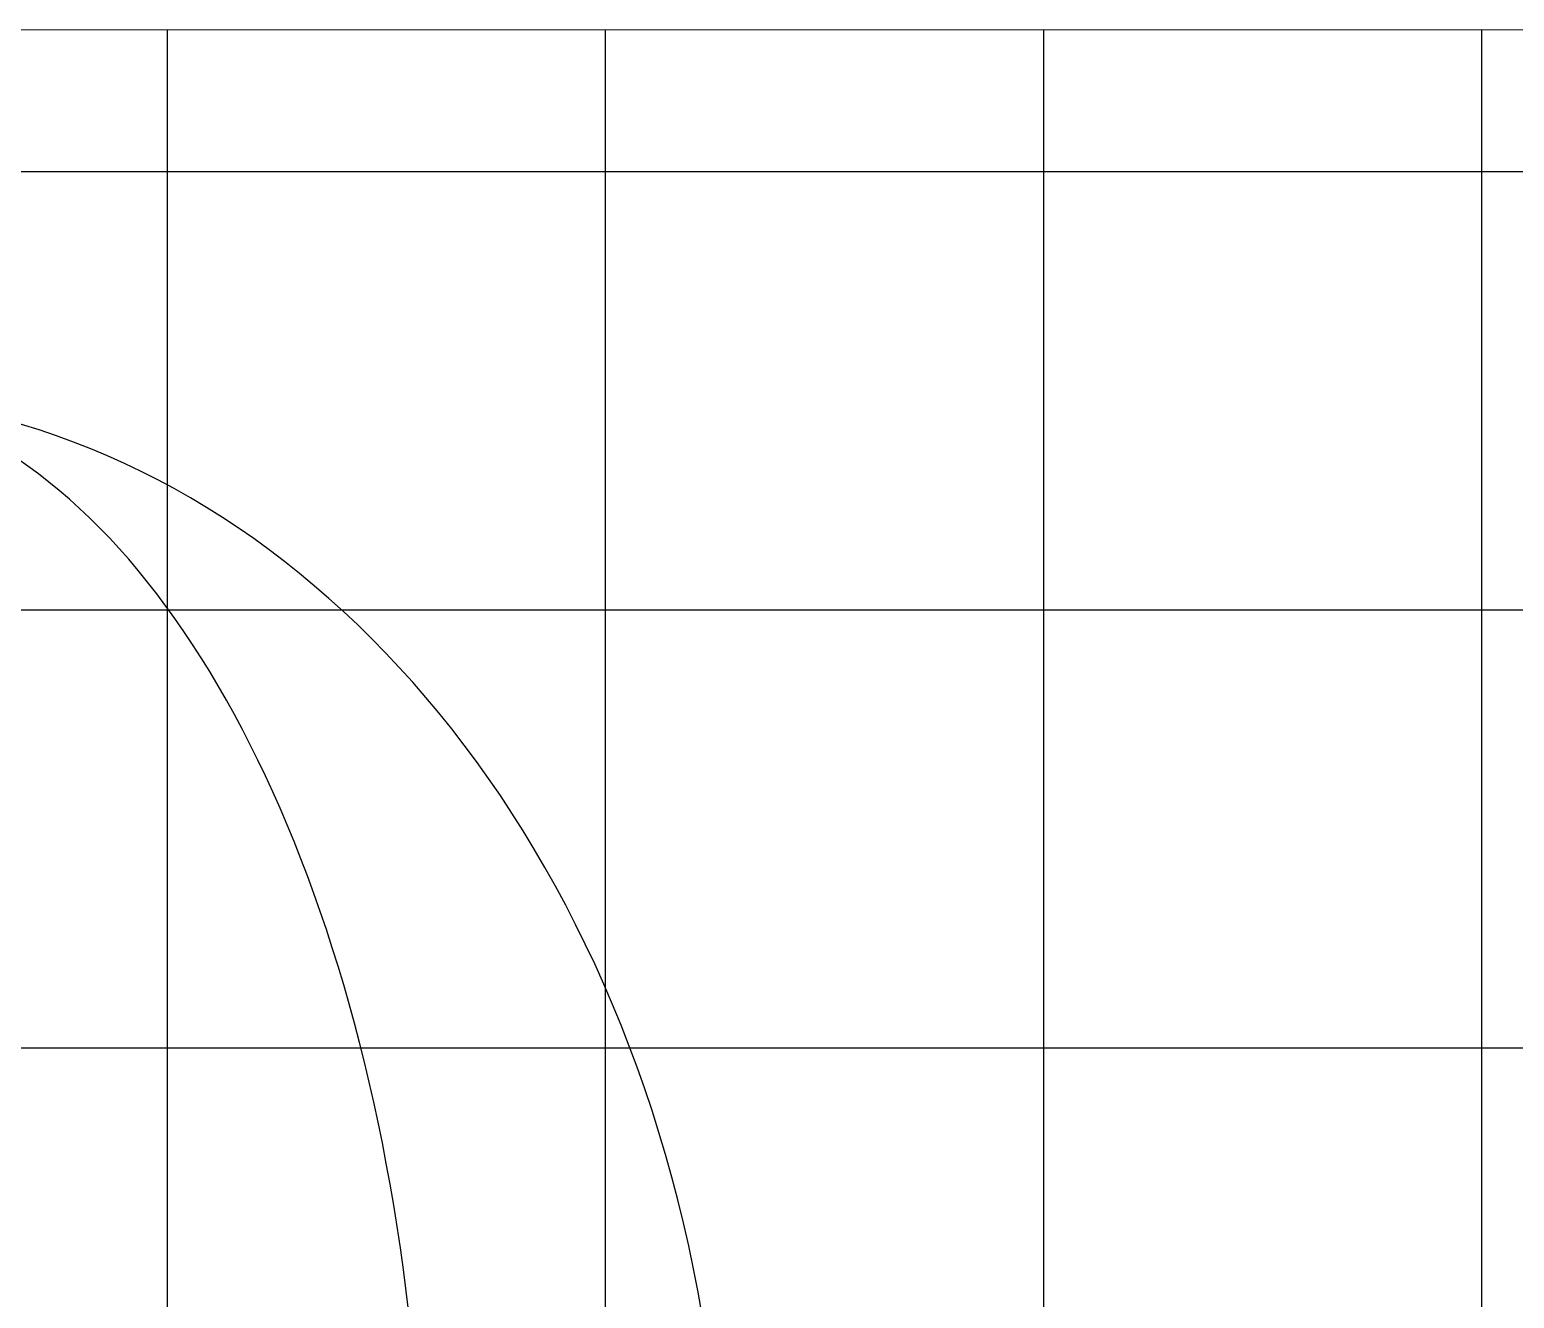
# Model space of a CAD drawing. Header units: millimetres. Extents: x 615730 to 2792744, y 139412 to 597571.
# Drawn here: x 1470579 to 1472612, y 235342 to 237079 of the extents above; entities that cross this region are included whole.
import ezdxf

# ---------------------------------------------------------------- set-up
doc = ezdxf.new("R2010")
doc.units = ezdxf.units.MM
doc.header["$MEASUREMENT"] = 0
doc.layers.add('HACH', color=250, linetype='Continuous')
doc.layers.add('NOITHAT', color=144, linetype='Continuous')
doc.layers.add('VLIEU', color=250, linetype='Continuous', lineweight=9)

# ---------------------------------------------------------------- blocks, each defined once
blk = doc.blocks.new('A$C21B80CA2')
at = {"layer": 'NOITHAT'}
for ratio, end_param in [(0.512382, 8.508498), (0.768573, 8.827198)]:
    blk.add_ellipse((336.29, 1357), major_axis=(0, 401.18), ratio=ratio, start_param=3.739173, end_param=end_param, dxfattribs=at)

msp = doc.modelspace()

# ---------------------------------------------------------------- hatches: boundary and pattern name
at = {"layer": 'HACH'}
h = msp.add_hatch(dxfattribs=at)
h.set_pattern_fill('NET', color=256, scale=4800, style=0)
h.set_pattern_definition([(0, (600767.4, -1315.2), (1e-13, 600), []), (90, (600767.4, -1315.2), (-600, 2e-13), [])])
h.paths.add_polyline_path([(1468484.2, 229879.4), (1472964.3, 229879.4), (1472964.3, 233139.4, 0.02096), (1472865.7, 233134.8, -1.91883), (1472859.2, 233163.7, -0.108755), (1472943, 233178, 0.002445), (1472964.3, 233177.8), (1472964.3, 237079.3), (1468484.2, 237079.3)])
h.paths.add_polyline_path([(1476084.3, 229879.4), (1476484.2, 229879.4), (1476484.2, 237079.3), (1476084.3, 237079.3)])
h.paths.add_polyline_path([(1480884.2, 237079.4), (1480404.3, 237079.4), (1480404.3, 229879.4), (1480884.2, 229879.4)])
h.paths.add_polyline_path([(1476884.2, 229879.4), (1477284.3, 229879.4), (1477284.3, 233139.4, 0.02096), (1477185.7, 233134.8, -1.91883), (1477179.2, 233163.7, -0.108755), (1477263, 233178, 0.002445), (1477284.3, 233177.8), (1477284.3, 237079.3), (1476884.2, 237079.3)])

# ---------------------------------------------------------------- linework, layer by layer
at = {"layer": 'VLIEU', "ltscale": 10}
msp.add_lwpolyline([(1476084.3, 237079.3), (1476484.2, 237079.3), (1476484.2, 229679.5), (1468484.2, 229679.4), (1468484.2, 237079.3), (1472964.3, 237079.3)], dxfattribs=at)

# ---------------------------------------------------------------- block references
at = {"layer": 'NOITHAT', "xscale": 4, "yscale": 4, "zscale": 4}
msp.add_blockref('A$C21B80CA2', (1468950.6, 229545.4), dxfattribs=at)

doc.saveas('drawing.dxf')
